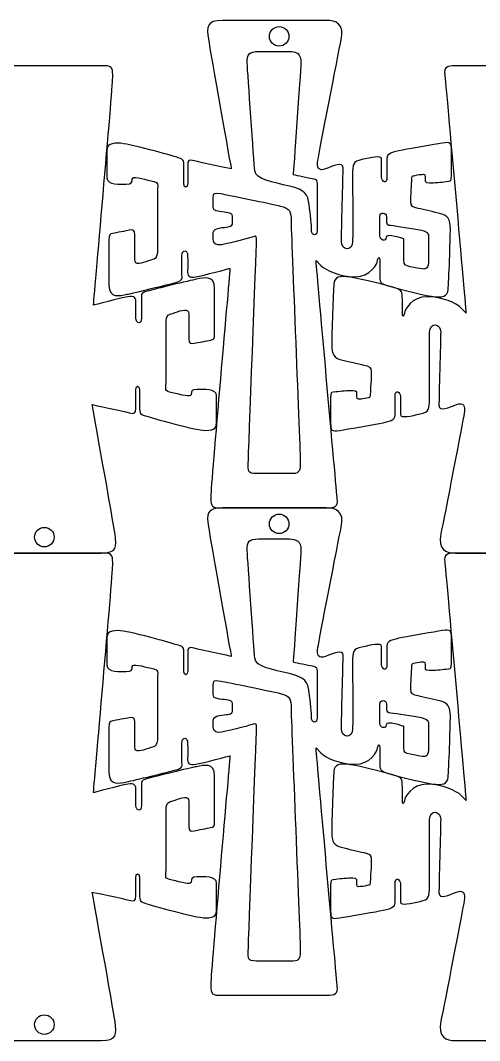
# Model space of a CAD drawing. Extents: x 0 to 3293, y 160 to 1701.
# Drawn here: x 1255 to 1949, y 160 to 1701 of the extents above; entities that cross this region are included whole.
import ezdxf

# ---------------------------------------------------------------- set-up
doc = ezdxf.new("R2010")
doc.units = 0
doc.layers.add('H0110_Printing_Least_9', color=7, linetype='CONTINUOUS')

msp = doc.modelspace()

# ---------------------------------------------------------------- linework, layer by layer
at = {"layer": 'H0110_Printing_Least_9', "color": 1}
for points in [[(1717.795857, 1700.665157), (1560.578861, 1700.665157)], [(1615.16786, 1653.687159), (1662.114858, 1653.687159)], [(1382.715165, 1632.312859), (1219.52317, 1632.312859)], [(2075.668248, 1632.312859), (1912.476252, 1632.312859)], [(1386.015865, 1501.938162), (1386.015865, 1463.151163)], [(1906.641852, 1465.796163), (1906.641852, 1505.023162)], [(1508.243862, 1482.544163), (1508.243862, 1454.777164)], [(1801.150855, 1463.592163), (1801.150855, 1491.580163)], [(1809.299855, 1492.241163), (1809.299855, 1463.812163)], [(1502.517862, 1453.234164), (1502.517862, 1474.831163)], [(1703.874857, 1449.934164), (1703.874857, 1383.017165)], [(1462.435863, 1443.097164), (1462.435863, 1355.166166)], [(1546.783861, 1419.296165), (1546.783861, 1432.519164)], [(1575.854861, 1395.054165), (1575.854861, 1405.192165)], [(1798.397855, 1375.661166), (1798.397855, 1404.420165)], [(1428.079864, 1339.519167), (1428.079864, 1377.077166)], [(1872.065853, 1372.355166), (1872.065853, 1339.740167)], [(1389.098865, 1369.270166), (1389.098865, 1300.953167)], [(1834.625854, 1337.977167), (1834.625854, 1370.813166)], [(1499.434863, 1318.583167), (1499.434863, 1345.690166)], [(1702.046857, 1338.197167), (1709.314857, 1330.704167)], [(1798.287855, 1338.638167), (1798.287855, 1317.702167)], [(1548.769161, 1227.699869), (1548.769161, 1296.016868)], [(1832.533254, 1258.331869), (1832.533254, 1279.267868)], [(1438.433164, 1278.386868), (1438.433164, 1251.279869)], [(1928.773252, 1258.772869), (1921.506252, 1266.265868)], [(1509.788162, 1257.450869), (1509.788162, 1219.89287)], [(1475.432163, 1153.872871), (1475.432163, 1241.803869)], [(1429.624164, 1114.425872), (1429.624164, 1142.192871)], [(1435.350164, 1143.735871), (1435.350164, 1122.138872)], [(1551.852161, 1095.032873), (1551.852161, 1133.818872)], [(1724.179257, 1131.173872), (1724.179257, 1091.946873)], [(1821.521254, 1104.728872), (1821.521254, 1133.157872)], [(1829.669254, 1133.377872), (1829.669254, 1105.389872)], [(1667.745858, 1016.335175), (1612.24786, 1016.335175)], [(1555.152861, 964.657176), (1718.343857, 964.657176)], [(1717.795857, 964.657376), (1560.578861, 964.657376)], [(1615.16786, 917.679377), (1662.114858, 917.679377)], [(1382.715165, 896.304978), (1219.52317, 896.304978)], [(1220.072169, 896.304878), (1377.289166, 896.304878)], [(2075.668248, 896.304978), (1912.476252, 896.304978)], [(1913.025252, 896.304878), (2070.242248, 896.304878)], [(1386.015865, 765.930381), (1386.015865, 727.143382)], [(1801.150855, 727.584382), (1801.150855, 755.572381)], [(1809.299855, 756.233381), (1809.299855, 727.804382)], [(1906.641852, 729.788382), (1906.641852, 769.015381)], [(1508.243862, 746.536381), (1508.243862, 718.769382)], [(1502.517862, 717.226382), (1502.517862, 738.823382)], [(1703.874857, 713.926382), (1703.874857, 647.009384)], [(1462.435863, 707.089382), (1462.435863, 619.158385)], [(1546.783861, 683.288383), (1546.783861, 696.511383)], [(1575.854861, 659.046384), (1575.854861, 669.184383)], [(1798.397855, 639.653384), (1798.397855, 668.412383)], [(1389.098865, 633.262384), (1389.098865, 564.945386)], [(1428.079864, 603.511385), (1428.079864, 641.069384)], [(1834.625854, 601.969385), (1834.625854, 634.805384)], [(1872.065853, 636.348384), (1872.065853, 603.732385)], [(1499.434863, 582.575385), (1499.434863, 609.682385)], [(1702.046857, 602.189385), (1709.314857, 594.696385)], [(1798.287855, 602.630385), (1798.287855, 581.694385)], [(1548.769161, 491.691988), (1548.769161, 560.008986)], [(1438.433164, 542.378986), (1438.433164, 515.271987)], [(1832.533254, 522.323987), (1832.533254, 543.259986)], [(1928.773252, 522.764987), (1921.506252, 530.257987)], [(1509.788162, 521.442987), (1509.788162, 483.884988)], [(1475.432163, 417.86499), (1475.432163, 505.795987)], [(1429.624164, 378.417991), (1429.624164, 406.18499)], [(1435.350164, 407.72799), (1435.350164, 386.13099)], [(1551.852161, 359.024991), (1551.852161, 397.81099)], [(1724.179257, 395.16599), (1724.179257, 355.938991)], [(1821.521254, 368.720991), (1821.521254, 397.14999)], [(1829.669254, 397.36999), (1829.669254, 369.381991)], [(1667.745858, 280.327393), (1612.24786, 280.327393)], [(1555.152861, 228.649394), (1718.343857, 228.649394)], [(1220.072169, 160.296996), (1377.289166, 160.296996)], [(1913.025252, 160.296996), (2070.242248, 160.296996)]]:
    msp.add_lwpolyline(points, dxfattribs=at)
for points in [[(1646.328859, 1691.219158)], [(1892.766853, 1515.382162)], [(1855.988854, 1384.917165)], [(1738.054257, 1081.587873)], [(1667.745858, 1016.335175)], [(1646.328859, 955.211376)], [(1291.539168, 905.750877)], [(1892.766853, 779.374381)], [(1855.988854, 648.909384)], [(1738.054257, 345.579991)], [(1667.745858, 280.327393)], [(1291.539168, 169.742996)]]:
    msp.add_lwpolyline(points, close=True, dxfattribs=at)
for points in [[(1560.578861, 1700.665157), (1536.285862, 1700.665157), (1536.831862, 1691.105158), (1539.561862, 1672.260158)], [(1740.176856, 1671.440158), (1745.362856, 1695.475158), (1731.988857, 1700.665157), (1717.795857, 1700.665157)], [(1631.586859, 1676.478158), (1631.586859, 1684.619158), (1638.186859, 1691.219158), (1646.328859, 1691.219158)], [(1646.328859, 1691.219158), (1654.470859, 1691.219158), (1661.070858, 1684.619158), (1661.070858, 1676.478158)], [(1539.561862, 1672.260158), (1542.290861, 1653.414159), (1573.952861, 1476.427163), (1573.952861, 1476.427163)], [(1646.328859, 1661.737158), (1638.186859, 1661.737158), (1631.586859, 1668.337158), (1631.586859, 1676.478158)], [(1661.070858, 1676.478158), (1661.070858, 1668.337158), (1654.470859, 1661.737158), (1646.328859, 1661.737158)], [(1704.966857, 1489.810163), (1706.877857, 1501.282162), (1734.990857, 1647.405159), (1740.176856, 1671.440158)], [(1597.97186, 1635.933159), (1596.88086, 1650.136159), (1602.06686, 1653.687159), (1615.16786, 1653.687159)], [(1662.114858, 1653.687159), (1671.121858, 1653.687159), (1680.128858, 1650.956159), (1679.309858, 1636.480159)], [(1609.43586, 1473.969163), (1608.07086, 1487.898163), (1599.06386, 1621.731159), (1597.97186, 1635.933159)], [(1679.309858, 1636.480159), (1678.490858, 1622.004159), (1667.573858, 1467.960163), (1667.573858, 1467.960163)], [(1394.827165, 1613.80086), (1394.827165, 1626.582859), (1395.268165, 1632.312859), (1382.715165, 1632.312859)], [(1912.476252, 1632.312859), (1900.364252, 1632.312859), (1895.299253, 1630.108859), (1896.620253, 1618.86986)], [(1896.620253, 1618.86986), (1897.941253, 1607.63086), (1928.773252, 1258.772869), (1928.773252, 1258.772869)], [(1365.757166, 1270.672868), (1365.757166, 1270.672868), (1394.827165, 1601.01886), (1394.827165, 1613.80086)], [(1402.972865, 1515.382162), (1387.556865, 1515.382162), (1386.015865, 1510.312162), (1386.015865, 1501.938162)], [(1493.928863, 1493.343163), (1484.458863, 1496.208163), (1418.389865, 1515.382162), (1402.972865, 1515.382162)], [(1892.766853, 1515.382162), (1879.773853, 1513.179162), (1848.060854, 1507.888162), (1832.643854, 1504.802162)], [(1906.641852, 1505.023162), (1906.641852, 1514.940162), (1905.760852, 1517.584162), (1892.766853, 1515.382162)], [(1801.150855, 1491.580163), (1801.150855, 1497.530163), (1784.853855, 1493.343163), (1771.199856, 1490.478163)], [(1832.643854, 1504.802162), (1817.227855, 1501.717162), (1809.299855, 1499.954163), (1809.299855, 1492.241163)], [(1502.517862, 1474.831163), (1502.517862, 1488.715163), (1503.398862, 1490.478163), (1493.928863, 1493.343163)], [(1518.153862, 1488.715163), (1509.564862, 1491.139163), (1508.243862, 1489.156163), (1508.243862, 1482.544163)], [(1573.952861, 1476.427163), (1573.952861, 1476.427163), (1526.742862, 1486.291163), (1518.153862, 1488.715163)], [(1716.582857, 1476.427163), (1705.570857, 1472.293163), (1703.056857, 1478.339163), (1704.966857, 1489.810163)], [(1743.009856, 1477.255163), (1743.009856, 1488.274163), (1727.593857, 1480.561163), (1716.582857, 1476.427163)], [(1771.199856, 1490.478163), (1757.545856, 1487.613163), (1757.324856, 1483.426163), (1757.324856, 1466.897163)], [(1424.335864, 1461.168163), (1424.335864, 1466.457163), (1439.971864, 1461.168163), (1452.965864, 1458.523164)], [(1661.841858, 1450.480164), (1637.003859, 1456.489164), (1610.80086, 1460.039163), (1609.43586, 1473.969163)], [(1667.573858, 1467.960163), (1667.573858, 1467.960163), (1685.314858, 1464.136163), (1693.502858, 1462.497163)], [(1740.367856, 1367.066166), (1740.587856, 1380.950165), (1743.009856, 1466.236163), (1743.009856, 1477.255163)], [(1757.324856, 1466.897163), (1757.324856, 1450.369164), (1757.765856, 1383.154165), (1757.324856, 1367.066166)], [(1809.299855, 1463.812163), (1809.299855, 1452.353164), (1801.150855, 1457.642164), (1801.150855, 1463.592163)], [(1846.738854, 1460.286163), (1846.738854, 1464.694163), (1847.179854, 1465.796163), (1849.601854, 1466.236163)], [(1849.601854, 1466.236163), (1852.024854, 1466.677163), (1857.750854, 1467.999163), (1860.393853, 1467.999163)], [(1860.393853, 1467.999163), (1863.035853, 1467.999163), (1866.999853, 1469.983163), (1866.999853, 1464.253163)], [(1866.999853, 1464.253163), (1866.999853, 1458.523164), (1865.458853, 1455.438164), (1873.386853, 1455.438164)], [(1898.713853, 1457.201164), (1906.641852, 1458.082164), (1906.641852, 1457.862164), (1906.641852, 1465.796163)], [(1386.015865, 1463.151163), (1386.015865, 1451.912164), (1406.937865, 1453.454164), (1415.306865, 1453.454164)], [(1415.306865, 1453.454164), (1423.674864, 1453.454164), (1424.335864, 1455.879164), (1424.335864, 1461.168163)], [(1452.965864, 1458.523164), (1465.959863, 1455.879164), (1462.435863, 1453.454164), (1462.435863, 1443.097164)], [(1508.243862, 1454.777164), (1508.243862, 1446.843164), (1502.517862, 1447.284164), (1502.517862, 1453.234164)], [(1691.592858, 1422.518164), (1689.408858, 1437.916164), (1686.679858, 1444.471164), (1661.841858, 1450.480164)], [(1693.502858, 1462.497163), (1701.691857, 1460.859163), (1703.874857, 1462.497163), (1703.874857, 1449.934164)], [(1845.196854, 1427.009164), (1844.976854, 1434.502164), (1846.738854, 1455.879164), (1846.738854, 1460.286163)], [(1873.386853, 1455.438164), (1881.315853, 1455.438164), (1890.784853, 1456.319164), (1898.713853, 1457.201164)], [(1546.783861, 1432.519164), (1546.783861, 1439.791164), (1547.004861, 1441.113164), (1558.015861, 1439.130164)], [(1558.015861, 1439.130164), (1569.027861, 1437.146164), (1633.334859, 1424.144164), (1648.090859, 1420.398164)], [(1556.253861, 1412.023165), (1547.444861, 1413.566165), (1546.783861, 1414.888165), (1546.783861, 1419.296165)], [(1648.090859, 1420.398164), (1662.845858, 1416.651165), (1664.387858, 1412.023165), (1664.387858, 1397.699165)], [(1695.413858, 1383.017165), (1695.413858, 1390.938165), (1693.775858, 1407.121165), (1691.592858, 1422.518164)], [(1856.649854, 1416.651165), (1848.060854, 1418.414165), (1845.417854, 1419.516165), (1845.196854, 1427.009164)], [(1575.854861, 1405.192165), (1575.854861, 1411.362165), (1565.063861, 1410.481165), (1556.253861, 1412.023165)], [(1798.397855, 1404.420165), (1798.397855, 1412.023165), (1808.638855, 1410.701165), (1808.638855, 1404.420165)], [(1808.638855, 1404.420165), (1808.638855, 1398.140165), (1806.876855, 1392.410165), (1812.162855, 1391.749165)], [(1890.564853, 1408.718165), (1879.993853, 1411.362165), (1865.238853, 1414.888165), (1856.649854, 1416.651165)], [(1905.099852, 1385.578165), (1905.099852, 1400.784165), (1901.135852, 1406.073165), (1890.564853, 1408.718165)], [(1546.783861, 1380.289165), (1546.783861, 1388.223165), (1563.301861, 1387.782165), (1569.467861, 1388.884165)], [(1569.467861, 1388.884165), (1575.634861, 1389.986165), (1575.854861, 1392.189165), (1575.854861, 1395.054165)], [(1664.387858, 1397.699165), (1664.387858, 1383.374165), (1678.316858, 1045.260174), (1678.316858, 1033.855174)], [(1812.162855, 1391.749165), (1817.447855, 1391.088165), (1840.131854, 1387.562165), (1855.988854, 1384.917165)], [(1395.044865, 1378.967166), (1390.199865, 1377.865166), (1389.098865, 1377.865166), (1389.098865, 1369.270166)], [(1419.930865, 1383.815165), (1414.865865, 1382.713165), (1399.889865, 1380.069165), (1395.044865, 1378.967166)], [(1428.079864, 1377.077166), (1428.079864, 1385.104165), (1424.996864, 1384.917165), (1419.930865, 1383.815165)], [(1559.337861, 1361.998166), (1543.260861, 1359.353166), (1546.783861, 1372.355166), (1546.783861, 1380.289165)], [(1606.96286, 1373.843166), (1606.96286, 1373.843166), (1575.414861, 1364.642166), (1559.337861, 1361.998166)], [(1612.24786, 1366.901166), (1612.24786, 1374.339166), (1612.24786, 1375.826166), (1606.96286, 1373.843166)], [(1703.874857, 1383.017165), (1703.874857, 1375.097166), (1695.413858, 1375.097166), (1695.413858, 1383.017165)], [(1807.978855, 1373.182166), (1807.978855, 1366.240166), (1798.397855, 1367.893166), (1798.397855, 1375.661166)], [(1834.625854, 1370.813166), (1834.625854, 1370.813166), (1807.978855, 1380.124165), (1807.978855, 1373.182166)], [(1855.988854, 1384.917165), (1871.845853, 1382.272165), (1872.065853, 1379.187166), (1872.065853, 1372.355166)], [(1901.796852, 1294.342168), (1902.677852, 1305.361167), (1905.099852, 1370.372166), (1905.099852, 1385.578165)], [(1499.434863, 1345.690166), (1499.434863, 1355.827166), (1508.023862, 1354.505166), (1508.023862, 1345.690166)], [(1599.69486, 1031.542174), (1599.69486, 1042.285174), (1612.24786, 1359.463166), (1612.24786, 1366.901166)], [(1757.324856, 1367.066166), (1756.884856, 1350.979166), (1740.146856, 1353.183166), (1740.367856, 1367.066166)], [(1462.435863, 1355.166166), (1462.435863, 1338.858167), (1458.691864, 1341.062166), (1448.781864, 1337.536167)], [(1508.023862, 1345.690166), (1508.023862, 1336.875167), (1508.683862, 1331.586167), (1508.023862, 1323.432167)], [(1795.204855, 1338.417167), (1795.644855, 1343.927166), (1798.287855, 1344.368166), (1798.287855, 1338.638167)], [(1448.781864, 1337.536167), (1438.870864, 1334.010167), (1428.079864, 1330.043167), (1428.079864, 1339.519167)], [(1520.356862, 1313.499167), (1530.707862, 1315.246167), (1572.110861, 1326.297167), (1572.110861, 1326.297167)], [(1572.110861, 1326.297167), (1572.110861, 1326.297167), (1543.040861, 995.951175), (1543.040861, 983.169175)], [(1734.200857, 978.100176), (1732.879857, 989.339175), (1702.046857, 1338.197167), (1702.046857, 1338.197167)], [(1709.314857, 1330.704167), (1716.582857, 1323.211167), (1738.164857, 1313.499167), (1761.068856, 1313.499167)], [(1761.068856, 1313.499167), (1783.972855, 1313.499167), (1794.764855, 1332.908167), (1795.204855, 1338.417167)], [(1844.536854, 1328.721167), (1836.828854, 1330.263167), (1834.625854, 1331.365167), (1834.625854, 1337.977167)], [(1862.815853, 1325.415167), (1857.530854, 1326.076167), (1852.244854, 1327.178167), (1844.536854, 1328.721167)], [(1872.065853, 1339.740167), (1872.065853, 1325.195167), (1868.101853, 1324.754167), (1862.815853, 1325.415167)], [(1521.680162, 1309.900867), (1510.889162, 1307.916867), (1458.694164, 1294.914868), (1447.242164, 1291.829868)], [(1490.624863, 1305.140167), (1502.077862, 1308.226167), (1499.434863, 1311.531167), (1499.434863, 1318.583167)], [(1508.023862, 1323.432167), (1507.362862, 1315.278167), (1510.005862, 1311.752167), (1520.356862, 1313.499167)], [(1548.769161, 1296.016868), (1548.769161, 1316.731867), (1532.472162, 1311.883867), (1521.680162, 1309.900867)], [(1754.130256, 1312.765867), (1737.172257, 1315.189867), (1729.905257, 1313.646867), (1729.024257, 1302.627867)], [(1822.622254, 1296.236868), (1814.033255, 1299.322868), (1771.088256, 1310.340867), (1754.130256, 1312.765867)], [(1798.287855, 1317.702167), (1798.287855, 1304.920167), (1799.609855, 1303.818167), (1808.198855, 1300.733167)], [(1389.098865, 1300.953167), (1389.098865, 1280.238168), (1405.395865, 1285.086168), (1416.186865, 1287.069168)], [(1416.186865, 1287.069168), (1426.978864, 1289.053168), (1479.172863, 1302.055167), (1490.624863, 1305.140167)], [(1729.024257, 1302.627867), (1728.143257, 1291.608868), (1725.721257, 1226.597869), (1725.721257, 1211.39187)], [(1808.198855, 1300.733167), (1816.787855, 1297.647168), (1859.732854, 1286.629168), (1876.690853, 1284.204168)], [(1832.533254, 1279.267868), (1832.533254, 1292.049868), (1831.211254, 1293.151868), (1822.622254, 1296.236868)], [(1876.690853, 1284.204168), (1893.647853, 1281.780168), (1900.915852, 1283.323168), (1901.796852, 1294.342168)], [(1417.511165, 1283.470868), (1407.160165, 1281.724868), (1365.757166, 1270.672868), (1365.757166, 1270.672868)], [(1429.844164, 1273.537868), (1430.505164, 1281.691868), (1427.862164, 1285.217868), (1417.511165, 1283.470868)], [(1447.242164, 1291.829868), (1435.790164, 1288.744868), (1438.433164, 1285.438868), (1438.433164, 1278.386868)], [(1869.752253, 1283.470868), (1846.847254, 1283.470868), (1836.056254, 1264.061868), (1835.616254, 1258.552869)], [(1921.506252, 1266.265868), (1914.238252, 1273.758868), (1892.656253, 1283.470868), (1869.752253, 1283.470868)], [(1429.844164, 1251.279869), (1429.844164, 1260.094868), (1429.184164, 1265.383868), (1429.844164, 1273.537868)], [(1489.086163, 1259.433869), (1498.997163, 1262.959868), (1509.788162, 1266.926868), (1509.788162, 1257.450869)], [(1438.433164, 1251.279869), (1438.433164, 1241.142869), (1429.844164, 1242.464869), (1429.844164, 1251.279869)], [(1475.432163, 1241.803869), (1475.432163, 1258.111869), (1479.176163, 1255.907869), (1489.086163, 1259.433869)], [(1835.616254, 1258.552869), (1835.175254, 1253.042869), (1832.533254, 1252.602869), (1832.533254, 1258.331869)], [(1873.496253, 1229.903869), (1873.936253, 1245.990869), (1890.674253, 1243.786869), (1890.453253, 1229.903869)], [(1509.788162, 1219.89287), (1509.788162, 1211.86587), (1512.871162, 1212.05287), (1517.937162, 1213.15487)], [(1517.937162, 1213.15487), (1523.002162, 1214.25687), (1537.978162, 1216.90087), (1542.823161, 1218.00287)], [(1542.823161, 1218.00287), (1547.668161, 1219.10487), (1548.769161, 1219.10487), (1548.769161, 1227.699869)], [(1873.496253, 1130.072872), (1873.496253, 1146.600871), (1873.055253, 1213.81587), (1873.496253, 1229.903869)], [(1890.453253, 1229.903869), (1890.233253, 1216.01987), (1887.811253, 1130.733872), (1887.811253, 1119.714872)], [(1725.721257, 1211.39187), (1725.721257, 1196.18587), (1729.685257, 1190.89687), (1740.256256, 1188.25187)], [(1740.256256, 1188.25187), (1750.827256, 1185.60787), (1765.582256, 1182.08187), (1774.171256, 1180.31887)], [(1774.171256, 1180.31887), (1782.760255, 1178.555871), (1785.403255, 1177.453871), (1785.623255, 1169.960871)], [(1785.623255, 1169.960871), (1785.844255, 1162.467871), (1784.082255, 1141.090871), (1784.082255, 1136.683872)], [(1429.624164, 1142.192871), (1429.624164, 1150.126871), (1435.350164, 1149.685871), (1435.350164, 1143.735871)], [(1484.902163, 1138.446872), (1471.908163, 1141.090871), (1475.432163, 1143.515871), (1475.432163, 1153.872871)], [(1522.561162, 1143.515871), (1514.193162, 1143.515871), (1513.532162, 1141.090871), (1513.532162, 1135.801872)], [(1551.852161, 1133.818872), (1551.852161, 1145.057871), (1530.930162, 1143.515871), (1522.561162, 1143.515871)], [(1757.434256, 1141.531871), (1749.505256, 1141.531871), (1740.036256, 1140.650871), (1732.107257, 1139.768872)], [(1763.820256, 1132.716872), (1763.820256, 1138.446872), (1765.362256, 1141.531871), (1757.434256, 1141.531871)], [(1821.521254, 1133.157872), (1821.521254, 1144.617871), (1829.669254, 1139.328872), (1829.669254, 1133.377872)], [(1513.532162, 1135.801872), (1513.532162, 1130.512872), (1497.896163, 1135.801872), (1484.902163, 1138.446872)], [(1732.107257, 1139.768872), (1724.179257, 1138.887872), (1724.179257, 1139.107872), (1724.179257, 1131.173872)], [(1770.427256, 1128.970872), (1767.785256, 1128.970872), (1763.820256, 1126.986872), (1763.820256, 1132.716872)], [(1781.219255, 1130.733872), (1778.796256, 1130.292872), (1773.070256, 1128.970872), (1770.427256, 1128.970872)], [(1784.082255, 1136.683872), (1784.082255, 1132.275872), (1783.641255, 1131.173872), (1781.219255, 1130.733872)], [(1859.621254, 1106.491872), (1873.275253, 1109.356872), (1873.496253, 1113.543872), (1873.496253, 1130.072872)], [(1914.238252, 1120.542872), (1925.250252, 1124.676872), (1927.764252, 1118.630872), (1925.854252, 1107.159872)], [(1398.306165, 924.710877), (1395.577165, 943.555876), (1363.915166, 1120.542872), (1363.915166, 1120.542872)], [(1363.915166, 1120.542872), (1363.915166, 1120.542872), (1411.125165, 1110.678872), (1419.714165, 1108.254872)], [(1419.714165, 1108.254872), (1428.303164, 1105.830872), (1429.624164, 1107.813872), (1429.624164, 1114.425872)], [(1435.350164, 1122.138872), (1435.350164, 1108.254872), (1434.469164, 1106.491872), (1443.939164, 1103.626872)], [(1887.811253, 1119.714872), (1887.811253, 1108.695872), (1903.227252, 1116.408872), (1914.238252, 1120.542872)], [(1443.939164, 1103.626872), (1453.409164, 1100.761872), (1519.478162, 1081.587873), (1534.894162, 1081.587873)], [(1534.894162, 1081.587873), (1550.310161, 1081.587873), (1551.852161, 1086.657873), (1551.852161, 1095.032873)], [(1798.177255, 1092.167873), (1813.593255, 1095.252873), (1821.521254, 1097.015873), (1821.521254, 1104.728872)], [(1829.669254, 1105.389872), (1829.669254, 1099.439873), (1845.967254, 1103.626872), (1859.621254, 1106.491872)], [(1925.854252, 1107.159872), (1923.943252, 1095.687873), (1895.830253, 949.564876), (1890.644253, 925.529877)], [(1724.179257, 1091.946873), (1724.179257, 1082.029873), (1725.060257, 1079.385873), (1738.054257, 1081.587873)], [(1738.054257, 1081.587873), (1751.047256, 1083.790873), (1782.760255, 1089.081873), (1798.177255, 1092.167873)], [(1678.316858, 1033.855174), (1678.316858, 1022.451174), (1677.160858, 1016.335175), (1667.745858, 1016.335175)], [(1612.24786, 1016.335175), (1597.87786, 1016.335175), (1599.69486, 1020.798174), (1599.69486, 1031.542174)], [(1543.040861, 983.169175), (1543.040861, 970.387176), (1542.599861, 964.657176), (1555.152861, 964.657176)], [(1718.343857, 964.657176), (1730.456857, 964.657176), (1735.521857, 966.861176), (1734.200857, 978.100176)], [(1560.578861, 964.657376), (1536.285862, 964.657376), (1536.831862, 955.097376), (1539.561862, 936.251377)], [(1631.586859, 940.470376), (1631.586859, 948.611376), (1638.186859, 955.211376), (1646.328859, 955.211376)], [(1646.328859, 955.211376), (1654.470859, 955.211376), (1661.070858, 948.611376), (1661.070858, 940.470376)], [(1740.176856, 935.432377), (1745.362856, 959.467376), (1731.988857, 964.657376), (1717.795857, 964.657376)], [(1646.328859, 925.729377), (1638.186859, 925.729377), (1631.586859, 932.329377), (1631.586859, 940.470376)], [(1661.070858, 940.470376), (1661.070858, 932.329377), (1654.470859, 925.729377), (1646.328859, 925.729377)], [(1276.797168, 920.491877), (1276.797168, 928.632877), (1283.397168, 935.232877), (1291.539168, 935.232877)], [(1291.539168, 935.232877), (1299.681168, 935.232877), (1306.281167, 928.632877), (1306.281167, 920.491877)], [(1377.289166, 896.304878), (1401.581165, 896.304878), (1401.035165, 905.864877), (1398.306165, 924.710877)], [(1539.561862, 936.251377), (1542.290861, 917.406377), (1573.952861, 740.419381), (1573.952861, 740.419381)], [(1704.966857, 753.802381), (1706.877857, 765.274381), (1734.990857, 911.397377), (1740.176856, 935.432377)], [(1890.644253, 925.529877), (1885.458253, 901.494877), (1898.832253, 896.304878), (1913.025252, 896.304878)], [(1291.539168, 905.750877), (1283.397168, 905.750877), (1276.797168, 912.350877), (1276.797168, 920.491877)], [(1306.281167, 920.491877), (1306.281167, 912.350877), (1299.681168, 905.750877), (1291.539168, 905.750877)], [(1597.97186, 899.925378), (1596.88086, 914.128377), (1602.06686, 917.679377), (1615.16786, 917.679377)], [(1662.114858, 917.679377), (1671.121858, 917.679377), (1680.128858, 914.948377), (1679.309858, 900.472377)], [(1394.827165, 877.792978), (1394.827165, 890.574978), (1395.268165, 896.304978), (1382.715165, 896.304978)], [(1609.43586, 737.961382), (1608.07086, 751.890381), (1599.06386, 885.723378), (1597.97186, 899.925378)], [(1679.309858, 900.472377), (1678.490858, 885.996378), (1667.573858, 731.952382), (1667.573858, 731.952382)], [(1912.476252, 896.304978), (1900.364252, 896.304978), (1895.299253, 894.100978), (1896.620253, 882.861978)], [(1896.620253, 882.861978), (1897.941253, 871.622978), (1928.773252, 522.764987), (1928.773252, 522.764987)], [(1365.757166, 534.664987), (1365.757166, 534.664987), (1394.827165, 865.010978), (1394.827165, 877.792978)], [(1402.972865, 779.374381), (1387.556865, 779.374381), (1386.015865, 774.304381), (1386.015865, 765.930381)], [(1493.928863, 757.335381), (1484.458863, 760.200381), (1418.389865, 779.374381), (1402.972865, 779.374381)], [(1892.766853, 779.374381), (1879.773853, 777.171381), (1848.060854, 771.880381), (1832.643854, 768.794381)], [(1906.641852, 769.015381), (1906.641852, 778.932381), (1905.760852, 781.57638), (1892.766853, 779.374381)], [(1502.517862, 738.823382), (1502.517862, 752.707381), (1503.398862, 754.470381), (1493.928863, 757.335381)], [(1518.153862, 752.707381), (1509.564862, 755.131381), (1508.243862, 753.148381), (1508.243862, 746.536381)], [(1801.150855, 755.572381), (1801.150855, 761.522381), (1784.853855, 757.335381), (1771.199856, 754.470381)], [(1832.643854, 768.794381), (1817.227855, 765.709381), (1809.299855, 763.946381), (1809.299855, 756.233381)], [(1573.952861, 740.419381), (1573.952861, 740.419381), (1526.742862, 750.283381), (1518.153862, 752.707381)], [(1716.582857, 740.419381), (1705.570857, 736.285382), (1703.056857, 742.331381), (1704.966857, 753.802381)], [(1743.009856, 741.247381), (1743.009856, 752.266381), (1727.593857, 744.553381), (1716.582857, 740.419381)], [(1740.367856, 631.058384), (1740.587856, 644.942384), (1743.009856, 730.228382), (1743.009856, 741.247381)], [(1771.199856, 754.470381), (1757.545856, 751.605381), (1757.324856, 747.418381), (1757.324856, 730.889382)], [(1386.015865, 727.143382), (1386.015865, 715.904382), (1406.937865, 717.446382), (1415.306865, 717.446382)], [(1415.306865, 717.446382), (1423.674864, 717.446382), (1424.335864, 719.871382), (1424.335864, 725.160382)], [(1424.335864, 725.160382), (1424.335864, 730.449382), (1439.971864, 725.160382), (1452.965864, 722.515382)], [(1661.841858, 714.472382), (1637.003859, 720.481382), (1610.80086, 724.031382), (1609.43586, 737.961382)], [(1667.573858, 731.952382), (1667.573858, 731.952382), (1685.314858, 728.128382), (1693.502858, 726.489382)], [(1693.502858, 726.489382), (1701.691857, 724.851382), (1703.874857, 726.489382), (1703.874857, 713.926382)], [(1757.324856, 730.889382), (1757.324856, 714.361382), (1757.765856, 647.146384), (1757.324856, 631.058384)], [(1809.299855, 727.804382), (1809.299855, 716.345382), (1801.150855, 721.634382), (1801.150855, 727.584382)], [(1845.196854, 691.001383), (1844.976854, 698.494383), (1846.738854, 719.871382), (1846.738854, 724.278382)], [(1846.738854, 724.278382), (1846.738854, 728.686382), (1847.179854, 729.788382), (1849.601854, 730.228382)], [(1849.601854, 730.228382), (1852.024854, 730.669382), (1857.750854, 731.991382), (1860.393853, 731.991382)], [(1860.393853, 731.991382), (1863.035853, 731.991382), (1866.999853, 733.975382), (1866.999853, 728.245382)], [(1866.999853, 728.245382), (1866.999853, 722.515382), (1865.458853, 719.430382), (1873.386853, 719.430382)], [(1898.713853, 721.193382), (1906.641852, 722.074382), (1906.641852, 721.854382), (1906.641852, 729.788382)], [(1452.965864, 722.515382), (1465.959863, 719.871382), (1462.435863, 717.446382), (1462.435863, 707.089382)], [(1508.243862, 718.769382), (1508.243862, 710.835382), (1502.517862, 711.276382), (1502.517862, 717.226382)], [(1691.592858, 686.510383), (1689.408858, 701.908382), (1686.679858, 708.463382), (1661.841858, 714.472382)], [(1873.386853, 719.430382), (1881.315853, 719.430382), (1890.784853, 720.311382), (1898.713853, 721.193382)], [(1546.783861, 696.511383), (1546.783861, 703.783382), (1547.004861, 705.105382), (1558.015861, 703.122382)], [(1558.015861, 703.122382), (1569.027861, 701.138382), (1633.334859, 688.136383), (1648.090859, 684.390383)], [(1556.253861, 676.015383), (1547.444861, 677.558383), (1546.783861, 678.880383), (1546.783861, 683.288383)], [(1648.090859, 684.390383), (1662.845858, 680.643383), (1664.387858, 676.015383), (1664.387858, 661.691383)], [(1695.413858, 647.009384), (1695.413858, 654.930384), (1693.775858, 671.113383), (1691.592858, 686.510383)], [(1856.649854, 680.643383), (1848.060854, 682.406383), (1845.417854, 683.508383), (1845.196854, 691.001383)], [(1890.564853, 672.710383), (1879.993853, 675.354383), (1865.238853, 678.880383), (1856.649854, 680.643383)], [(1575.854861, 669.184383), (1575.854861, 675.354383), (1565.063861, 674.473383), (1556.253861, 676.015383)], [(1798.397855, 668.412383), (1798.397855, 676.015383), (1808.638855, 674.693383), (1808.638855, 668.412383)], [(1808.638855, 668.412383), (1808.638855, 662.132383), (1806.876855, 656.402384), (1812.162855, 655.741384)], [(1905.099852, 649.570384), (1905.099852, 664.776383), (1901.135852, 670.065383), (1890.564853, 672.710383)], [(1419.930865, 647.807384), (1414.865865, 646.705384), (1399.889865, 644.061384), (1395.044865, 642.959384)], [(1428.079864, 641.069384), (1428.079864, 649.096384), (1424.996864, 648.909384), (1419.930865, 647.807384)], [(1546.783861, 644.281384), (1546.783861, 652.215384), (1563.301861, 651.774384), (1569.467861, 652.876384)], [(1569.467861, 652.876384), (1575.634861, 653.978384), (1575.854861, 656.181384), (1575.854861, 659.046384)], [(1664.387858, 661.691383), (1664.387858, 647.366384), (1678.316858, 309.252392), (1678.316858, 297.847393)], [(1703.874857, 647.009384), (1703.874857, 639.089384), (1695.413858, 639.089384), (1695.413858, 647.009384)], [(1812.162855, 655.741384), (1817.447855, 655.080384), (1840.131854, 651.554384), (1855.988854, 648.909384)], [(1855.988854, 648.909384), (1871.845853, 646.264384), (1872.065853, 643.179384), (1872.065853, 636.348384)], [(1901.796852, 558.334386), (1902.677852, 569.353386), (1905.099852, 634.364384), (1905.099852, 649.570384)], [(1395.044865, 642.959384), (1390.199865, 641.857384), (1389.098865, 641.857384), (1389.098865, 633.262384)], [(1559.337861, 625.990384), (1543.260861, 623.345384), (1546.783861, 636.348384), (1546.783861, 644.281384)], [(1606.96286, 637.835384), (1606.96286, 637.835384), (1575.414861, 628.634384), (1559.337861, 625.990384)], [(1612.24786, 630.893384), (1612.24786, 638.331384), (1612.24786, 639.818384), (1606.96286, 637.835384)], [(1807.978855, 637.174384), (1807.978855, 630.232384), (1798.397855, 631.885384), (1798.397855, 639.653384)], [(1834.625854, 634.805384), (1834.625854, 634.805384), (1807.978855, 644.116384), (1807.978855, 637.174384)], [(1462.435863, 619.158385), (1462.435863, 602.850385), (1458.691864, 605.054385), (1448.781864, 601.528385)], [(1499.434863, 609.682385), (1499.434863, 619.819385), (1508.023862, 618.497385), (1508.023862, 609.682385)], [(1599.69486, 295.534393), (1599.69486, 306.277392), (1612.24786, 623.455384), (1612.24786, 630.893384)], [(1757.324856, 631.058384), (1756.884856, 614.971385), (1740.146856, 617.175385), (1740.367856, 631.058384)], [(1448.781864, 601.528385), (1438.870864, 598.002385), (1428.079864, 594.035385), (1428.079864, 603.511385)], [(1508.023862, 609.682385), (1508.023862, 600.867385), (1508.683862, 595.578385), (1508.023862, 587.424385)], [(1734.200857, 242.092394), (1732.879857, 253.331394), (1702.046857, 602.189385), (1702.046857, 602.189385)], [(1761.068856, 577.491386), (1783.972855, 577.491386), (1794.764855, 596.900385), (1795.204855, 602.409385)], [(1795.204855, 602.409385), (1795.644855, 607.919385), (1798.287855, 608.360385), (1798.287855, 602.630385)], [(1844.536854, 592.713385), (1836.828854, 594.255385), (1834.625854, 595.357385), (1834.625854, 601.969385)], [(1872.065853, 603.732385), (1872.065853, 589.187385), (1868.101853, 588.746385), (1862.815853, 589.407385)], [(1508.023862, 587.424385), (1507.362862, 579.270386), (1510.005862, 575.744386), (1520.356862, 577.491386)], [(1520.356862, 577.491386), (1530.707862, 579.238386), (1572.110861, 590.289385), (1572.110861, 590.289385)], [(1572.110861, 590.289385), (1572.110861, 590.289385), (1543.040861, 259.943394), (1543.040861, 247.161394)], [(1709.314857, 594.696385), (1716.582857, 587.203385), (1738.164857, 577.491386), (1761.068856, 577.491386)], [(1862.815853, 589.407385), (1857.530854, 590.068385), (1852.244854, 591.170385), (1844.536854, 592.713385)], [(1521.680162, 573.892986), (1510.889162, 571.908986), (1458.694164, 558.906986), (1447.242164, 555.821986)], [(1490.624863, 569.132386), (1502.077862, 572.218386), (1499.434863, 575.523386), (1499.434863, 582.575385)], [(1548.769161, 560.008986), (1548.769161, 580.723985), (1532.472162, 575.875986), (1521.680162, 573.892986)], [(1754.130256, 576.757986), (1737.172257, 579.181986), (1729.905257, 577.638986), (1729.024257, 566.619986)], [(1822.622254, 560.228986), (1814.033255, 563.314986), (1771.088256, 574.332986), (1754.130256, 576.757986)], [(1798.287855, 581.694385), (1798.287855, 568.912386), (1799.609855, 567.810386), (1808.198855, 564.725386)], [(1389.098865, 564.945386), (1389.098865, 544.230386), (1405.395865, 549.078386), (1416.186865, 551.061386)], [(1416.186865, 551.061386), (1426.978864, 553.045386), (1479.172863, 566.047386), (1490.624863, 569.132386)], [(1447.242164, 555.821986), (1435.790164, 552.735986), (1438.433164, 549.430986), (1438.433164, 542.378986)], [(1729.024257, 566.619986), (1728.143257, 555.600986), (1725.721257, 490.589988), (1725.721257, 475.383988)], [(1808.198855, 564.725386), (1816.787855, 561.639386), (1859.732854, 550.621386), (1876.690853, 548.196386)], [(1832.533254, 543.259986), (1832.533254, 556.041986), (1831.211254, 557.143986), (1822.622254, 560.228986)], [(1876.690853, 548.196386), (1893.647853, 545.772386), (1900.915852, 547.315386), (1901.796852, 558.334386)], [(1417.511165, 547.462986), (1407.160165, 545.716986), (1365.757166, 534.664987), (1365.757166, 534.664987)], [(1429.844164, 537.529987), (1430.505164, 545.683986), (1427.862164, 549.209986), (1417.511165, 547.462986)], [(1869.752253, 547.462986), (1846.847254, 547.462986), (1836.056254, 528.053987), (1835.616254, 522.544987)], [(1921.506252, 530.257987), (1914.238252, 537.750987), (1892.656253, 547.462986), (1869.752253, 547.462986)], [(1429.844164, 515.271987), (1429.844164, 524.086987), (1429.184164, 529.375987), (1429.844164, 537.529987)], [(1489.086163, 523.425987), (1498.997163, 526.951987), (1509.788162, 530.918987), (1509.788162, 521.442987)], [(1438.433164, 515.271987), (1438.433164, 505.134987), (1429.844164, 506.456987), (1429.844164, 515.271987)], [(1475.432163, 505.795987), (1475.432163, 522.103987), (1479.176163, 519.899987), (1489.086163, 523.425987)], [(1835.616254, 522.544987), (1835.175254, 517.034987), (1832.533254, 516.594987), (1832.533254, 522.323987)], [(1873.496253, 493.895988), (1873.936253, 509.982987), (1890.674253, 507.778987), (1890.453253, 493.895988)], [(1873.496253, 394.06499), (1873.496253, 410.59299), (1873.055253, 477.807988), (1873.496253, 493.895988)], [(1890.453253, 493.895988), (1890.233253, 480.011988), (1887.811253, 394.72599), (1887.811253, 383.70699)], [(1509.788162, 483.884988), (1509.788162, 475.857988), (1512.871162, 476.044988), (1517.937162, 477.146988)], [(1517.937162, 477.146988), (1523.002162, 478.248988), (1537.978162, 480.892988), (1542.823161, 481.994988)], [(1542.823161, 481.994988), (1547.668161, 483.096988), (1548.769161, 483.096988), (1548.769161, 491.691988)], [(1725.721257, 475.383988), (1725.721257, 460.177988), (1729.685257, 454.888989), (1740.256256, 452.243989)], [(1740.256256, 452.243989), (1750.827256, 449.599989), (1765.582256, 446.073989), (1774.171256, 444.310989)], [(1774.171256, 444.310989), (1782.760255, 442.547989), (1785.403255, 441.445989), (1785.623255, 433.952989)], [(1785.623255, 433.952989), (1785.844255, 426.459989), (1784.082255, 405.08299), (1784.082255, 400.67599)], [(1484.902163, 402.43899), (1471.908163, 405.08299), (1475.432163, 407.50799), (1475.432163, 417.86499)], [(1429.624164, 406.18499), (1429.624164, 414.11899), (1435.350164, 413.67799), (1435.350164, 407.72799)], [(1513.532162, 399.79399), (1513.532162, 394.50499), (1497.896163, 399.79399), (1484.902163, 402.43899)], [(1522.561162, 407.50799), (1514.193162, 407.50799), (1513.532162, 405.08299), (1513.532162, 399.79399)], [(1551.852161, 397.81099), (1551.852161, 409.04999), (1530.930162, 407.50799), (1522.561162, 407.50799)], [(1732.107257, 403.76099), (1724.179257, 402.87999), (1724.179257, 403.09999), (1724.179257, 395.16599)], [(1757.434256, 405.52399), (1749.505256, 405.52399), (1740.036256, 404.64299), (1732.107257, 403.76099)], [(1763.820256, 396.70899), (1763.820256, 402.43899), (1765.362256, 405.52399), (1757.434256, 405.52399)], [(1784.082255, 400.67599), (1784.082255, 396.26799), (1783.641255, 395.16599), (1781.219255, 394.72599)], [(1821.521254, 397.14999), (1821.521254, 408.60999), (1829.669254, 403.31999), (1829.669254, 397.36999)], [(1435.350164, 386.13099), (1435.350164, 372.246991), (1434.469164, 370.483991), (1443.939164, 367.618991)], [(1770.427256, 392.96299), (1767.785256, 392.96299), (1763.820256, 390.97899), (1763.820256, 396.70899)], [(1781.219255, 394.72599), (1778.796256, 394.28499), (1773.070256, 392.96299), (1770.427256, 392.96299)], [(1859.621254, 370.483991), (1873.275253, 373.348991), (1873.496253, 377.535991), (1873.496253, 394.06499)], [(1914.238252, 384.53499), (1925.250252, 388.66899), (1927.764252, 382.62299), (1925.854252, 371.151991)], [(1398.306165, 188.702995), (1395.577165, 207.547995), (1363.915166, 384.53499), (1363.915166, 384.53499)], [(1363.915166, 384.53499), (1363.915166, 384.53499), (1411.125165, 374.670991), (1419.714165, 372.246991)], [(1419.714165, 372.246991), (1428.303164, 369.822991), (1429.624164, 371.805991), (1429.624164, 378.417991)], [(1829.669254, 369.381991), (1829.669254, 363.431991), (1845.967254, 367.618991), (1859.621254, 370.483991)], [(1887.811253, 383.70699), (1887.811253, 372.687991), (1903.227252, 380.40099), (1914.238252, 384.53499)], [(1925.854252, 371.151991), (1923.943252, 359.680991), (1895.830253, 213.556995), (1890.644253, 189.521995)], [(1443.939164, 367.618991), (1453.409164, 364.753991), (1519.478162, 345.579991), (1534.894162, 345.579991)], [(1534.894162, 345.579991), (1550.310161, 345.579991), (1551.852161, 350.649991), (1551.852161, 359.024991)], [(1724.179257, 355.938991), (1724.179257, 346.021991), (1725.060257, 343.377991), (1738.054257, 345.579991)], [(1738.054257, 345.579991), (1751.047256, 347.782991), (1782.760255, 353.073991), (1798.177255, 356.159991)], [(1798.177255, 356.159991), (1813.593255, 359.244991), (1821.521254, 361.007991), (1821.521254, 368.720991)], [(1612.24786, 280.327393), (1597.87786, 280.327393), (1599.69486, 284.790393), (1599.69486, 295.534393)], [(1678.316858, 297.847393), (1678.316858, 286.443393), (1677.160858, 280.327393), (1667.745858, 280.327393)], [(1543.040861, 247.161394), (1543.040861, 234.379394), (1542.599861, 228.649394), (1555.152861, 228.649394)], [(1718.343857, 228.649394), (1730.456857, 228.649394), (1735.521857, 230.853394), (1734.200857, 242.092394)], [(1276.797168, 184.483995), (1276.797168, 192.624995), (1283.397168, 199.224995), (1291.539168, 199.224995)], [(1291.539168, 199.224995), (1299.681168, 199.224995), (1306.281167, 192.624995), (1306.281167, 184.483995)], [(1377.289166, 160.296996), (1401.581165, 160.296996), (1401.035165, 169.856996), (1398.306165, 188.702995)], [(1890.644253, 189.521995), (1885.458253, 165.486996), (1898.832253, 160.296996), (1913.025252, 160.296996)], [(1291.539168, 169.742996), (1283.397168, 169.742996), (1276.797168, 176.342996), (1276.797168, 184.483995)], [(1306.281167, 184.483995), (1306.281167, 176.342996), (1299.681168, 169.742996), (1291.539168, 169.742996)]]:
    msp.add_open_spline(points, degree=3, dxfattribs=at)

doc.saveas('drawing.dxf')
